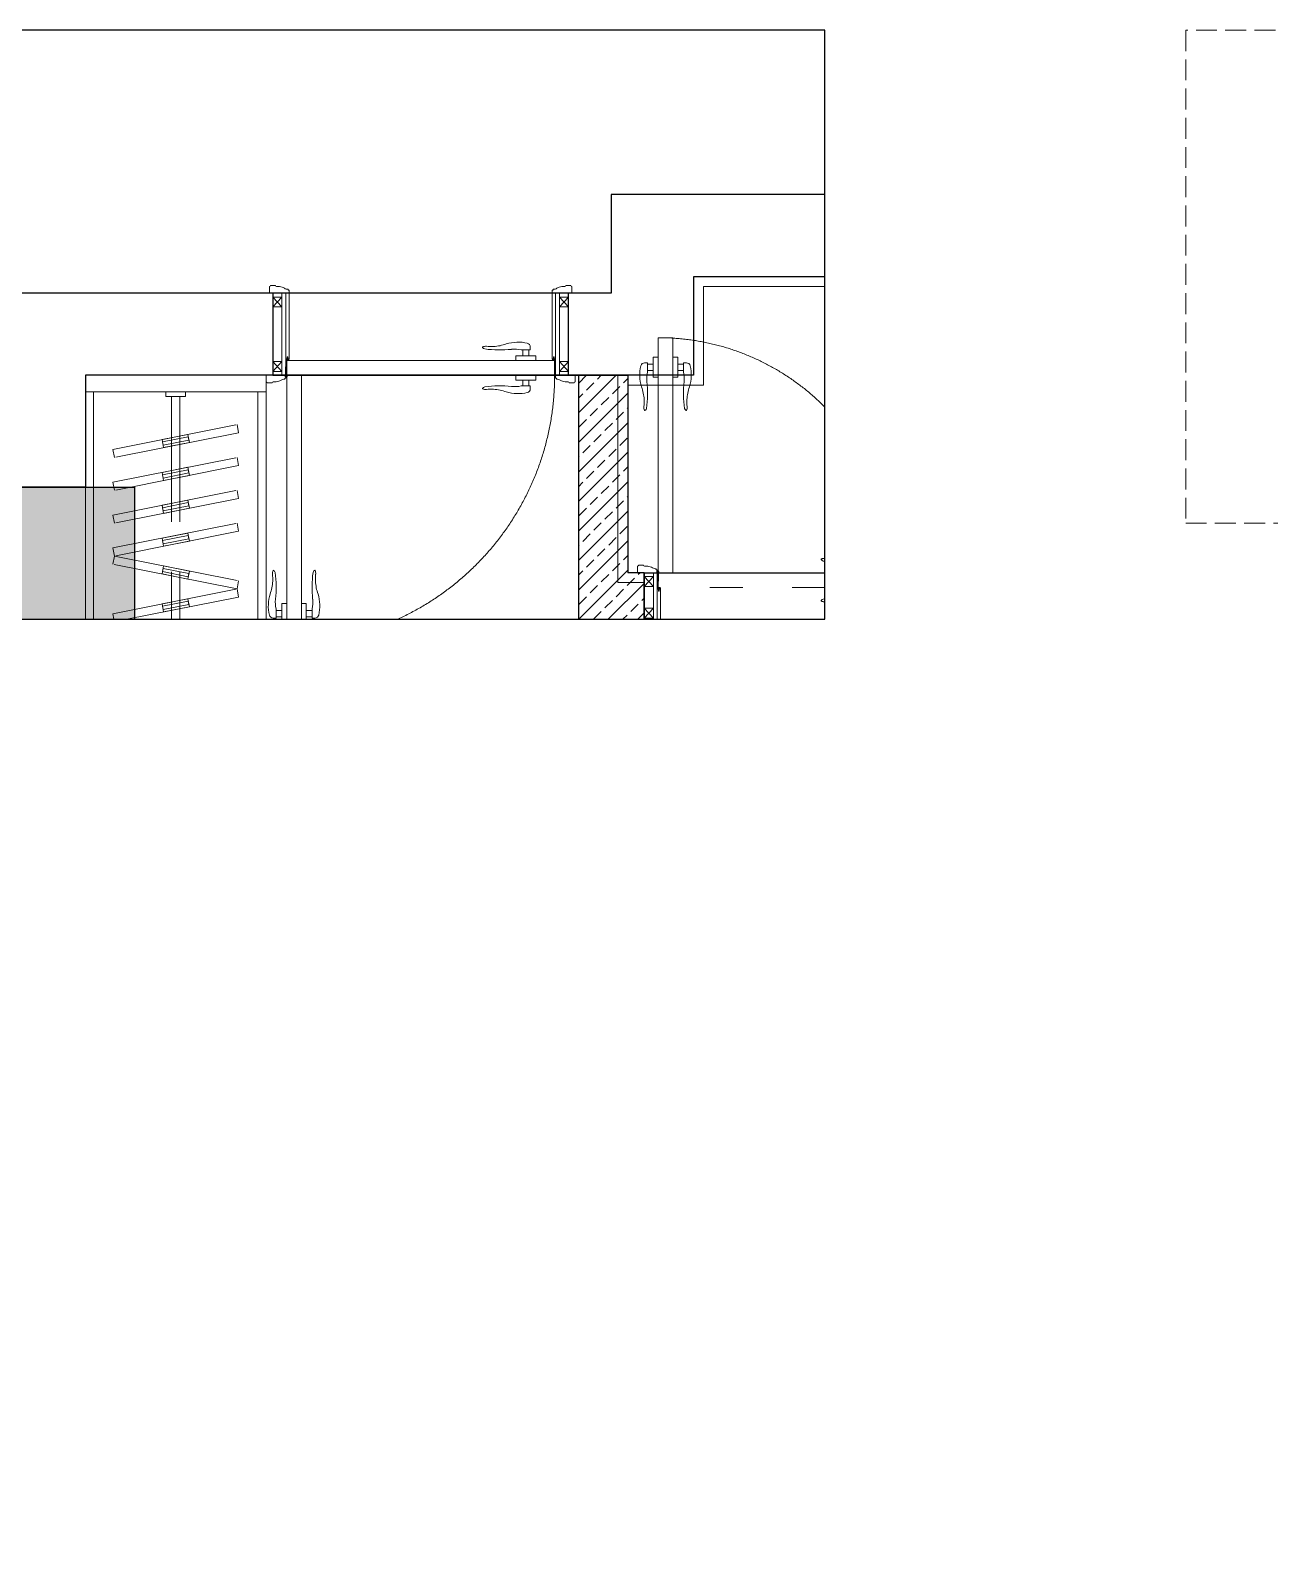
# Model space of a CAD drawing. Header units: millimetres. Extents: x 3162 to 221128, y -144913 to 11496.
# Drawn here: x 43210 to 46981, y -123791 to -119201 of the extents above; entities that cross this region are included whole.
import ezdxf
from ezdxf.xclip import XClip

# ---------------------------------------------------------------- set-up
doc = ezdxf.new("R2010")
doc.units = ezdxf.units.MM
doc.header["$LTSCALE"] = 10
doc.header["$XCLIPFRAME"] = 2
for name, pattern in [('ACAD_ISO03W100', [30, 12, -18]), ('DASH', [8.89, 6.35, -2.54]), ('DOTE', [61.468, 50.8, -5.08, 0.508, -5.08]), ('HIDDEN', [9.525, 6.35, -3.175])]:
    doc.linetypes.add(name, pattern=pattern)
for name, color, linetype, lineweight in [('FC-Doorsill【门槛线】', 8, 'Continuous', 0), ('FC-Hatch【平面填充】', 250, 'Continuous', 0), ('FF-Complete【墙体完成线】', 6, 'Continuous', 0), ('FF-Door【门】', 51, 'Continuous', 0), ('FF-MT【门套】', 20, 'Continuous', 0), ('FF-【活动成品家具】', 51, 'Continuous', 0), ('Hidden【虚线】', 136, 'DASH', 0)]:
    doc.layers.add(name, color=color, linetype=linetype, lineweight=lineweight)
for name, color, linetype in [('WALL_NEW【新建墙体】', 4, 'Continuous'), ('WALL【墙体】', 7, 'Continuous'), ('走线及回路标注', 1, 'Continuous')]:
    doc.layers.add(name, color=color, linetype=linetype)

# ---------------------------------------------------------------- blocks, each defined once
blk = doc.blocks.new('门套线03')
at = {"ltscale": 100}
blk.add_lwpolyline([(60, 0), (60, 19.7, -0.339185), (56.6, 23.1), (42, 23.1, -0.360475), (38.5, 19.7), (29.2, 19.7, 0.137802), (14.5, 14.7, -0.16589), (3.4, 11.9), (3.4, 8.7), (0, 8.7), (0, 0)], format="xyb", close=True, dxfattribs=at)
blk = doc.blocks.new('HL_Door_Hinge')
at = {"color": 0, "linetype": 'DOTE', "ltscale": 0.04}
for p, q in [((-4, 3), (4, 3)), ((0, -1), (0, 7))]:
    blk.add_line(p, q, dxfattribs=at)
at = {"color": 0, "linetype": 'DASH', "ltscale": 5}
for p, q in [((-2, -26), (-2, 0.8)), ((-0.5, -26), (-0.5, 0)), ((0.5, -26), (0.5, 0)), ((2, -26), (2, 0.8)), ((-0.5, -26), (-2, -26)), ((0.5, -26), (2, -26))]:
    blk.add_line(p, q, dxfattribs=at)
for radius in [3, 2]:
    blk.add_circle((0, 3), radius, dxfattribs=at)
blk = doc.blocks.new('HL_Door_Seal')
at = {"color": 0}
for p, q in [((5, 0), (-5, 0)), ((-1, 6), (-0.5, 6.5)), ((-1, 6), (-0.5, 6)), ((-1, 5.5), (-0.5, 6)), ((-1, 5.5), (-0.5, 5.5)), ((-1, 5), (-0.5, 5.5)), ((-1, 4.5), (-0.5, 5)), ((-1, 5), (-0.5, 5)), ((-1, 4.5), (-0.5, 4.5)), ((-1, 4), (-0.5, 4.5)), ((-1, 4), (-0.5, 4)), ((-1, 3.5), (-0.5, 4)), ((-1, 3.5), (-0.5, 3.5)), ((-1, 3), (-0.5, 3.5)), ((-1, 3), (-0.5, 3)), ((-1, 2.5), (-0.5, 3)), ((-1, 2.5), (-0.5, 2.5)), ((-1, 2), (-0.5, 2.5)), ((-1, 2), (-0.5, 2)), ((-1, 1.5), (-0.5, 2)), ((-1, 1.5), (-0.5, 1.5)), ((-1, 1), (-0.5, 1.5)), ((-1, 1), (-0.5, 1)), ((-1, 0.5), (-0.5, 1)), ((-1, 0.5), (-0.5, 0.5)), ((-1, 0), (-0.5, 0.5)), ((-0.5, 6.5), (0.5, 6.5)), ((1, 6), (0.5, 6.5)), ((1, 6), (0.5, 6)), ((1, 5.5), (0.5, 6)), ((1, 5.5), (0.5, 5.5)), ((1, 5), (0.5, 5.5)), ((1, 5), (0.5, 5)), ((1, 4.5), (0.5, 5)), ((1, 4.5), (0.5, 4.5)), ((1, 4), (0.5, 4.5)), ((1, 4), (0.5, 4)), ((1, 3.5), (0.5, 4)), ((1, 3.5), (0.5, 3.5)), ((1, 3), (0.5, 3.5)), ((1, 3), (0.5, 3)), ((1, 2.5), (0.5, 3)), ((1, 2.5), (0.5, 2.5)), ((1, 2), (0.5, 2.5)), ((1, 2), (0.5, 2)), ((1, 1.5), (0.5, 2)), ((1, 1.5), (0.5, 1.5)), ((1, 1), (0.5, 1.5)), ((1, 1), (0.5, 1)), ((1, 0.5), (0.5, 1)), ((1, 0.5), (0.5, 0.5)), ((1, 0), (0.5, 0.5))]:
    blk.add_line(p, q, dxfattribs=at)
blk.add_lwpolyline([(-3.9, -1, 0.774597), (3.9, -1)], format="xyb", close=True, dxfattribs=at)
blk.add_arc((0, 0), 5, 180, 0.0005, dxfattribs=at)
blk = doc.blocks.new('门把手02')
at = {"color": 250}
for p, q in [((-30.4, 14.6), (-15.2, 14.6)), ((-30.4, 0), (-30.4, 14.6)), ((30.4, 0), (-30.4, 0)), ((-15.2, 14.6), (19.6, 14.6)), ((-15.2, 14.6), (19.6, 14.6)), ((-13.5, 32.2), (-13.5, 40.9)), ((12.9, 32.2), (-13.5, 32.2)), ((-9.4, 14.6), (-9.4, 32.2)), ((9.4, 14.6), (9.4, 32.2)), ((19.6, 14.6), (30.4, 14.6)), ((30.4, 14.6), (30.4, 0))]:
    blk.add_line(p, q, dxfattribs=at)
at = {"color": 250, "extrusion": (0, 0, -1)}
for centre, major_axis, start_param, end_param in [((-1.3, 40.9), (-8.59, 8.59), 5.497787, 6.813202), ((23.4, -64.1), (-0.1, 120), -0.233047, 0.306451), ((107.8, 189.2), (1.8, 147), 3.194781, 3.464277), ((12.9, 37.2), (3.58, 3.58), 2.124304, 2.356194), ((33.8, -51.4), (0, 86), -0.231441, 0.114669), ((79.3, 368.4), (-0.1, 336.3), 3.005111, 3.247916), ((105.2, 172), (-91.7, 91.7), 3.813778, 3.981187), ((122.5, 24), (-13.7, 13.7), 0.647464, 1.248663), ((124, 43.6), (5.92, 5.92), 1.238085, 2.228964), ((130.6, 40.4), (-0.729, 0.729), 1.325662, 2.819982)]:
    blk.add_ellipse(centre, major_axis=major_axis, ratio=1, start_param=start_param, end_param=end_param, dxfattribs=at)
blk = doc.blocks.new('hld_1_820_250_门把手02_门套线03_45_0_0_3_40_0_1_1')
at = {"layer": 'FC-Doorsill【门槛线】'}
for p, q in [((-0.5, 0.1389), (0.5, 0.1389)), ((-0.5, -0.1389), (0.5, -0.1389))]:
    blk.add_line(p, q, dxfattribs=at)
at = {"layer": 'FF-Door【门】'}
blk.add_lwpolyline([(-0.4528, 0.1389), (-0.4028, 0.1389), (-0.4028, 1.0444), (-0.4528, 1.0444)], close=True, dxfattribs=at)
at = {"layer": 'FF-Door【门】', "color": 250, "linetype": 'ACAD_ISO03W100', "ltscale": 2.083333}
blk.add_lwpolyline([(-0.4528, 0.1389), (0.4528, 0.1389), (0.4528, 0.0889), (-0.4528, 0.0889)], close=True, dxfattribs=at)
at = {"layer": 'FF-Door【门】', "color": 8, "linetype": 'HIDDEN', "ltscale": 15}
blk.add_arc((-0.4528, 0.1389), 0.9056, 0, 90, dxfattribs=at)
at = {"layer": 'FF-MT【门套】', "color": 250}
for p, q in [((-0.4689, 0.1256), (-0.5, 0.0922)), ((-0.4689, 0.0922), (-0.5, 0.1256)), ((0.4689, 0.1256), (0.5, 0.0922)), ((0.4689, 0.0922), (0.5, 0.1256)), ((-0.5, -0.0922), (-0.4689, -0.1256)), ((-0.5, -0.1256), (-0.4689, -0.0922)), ((0.5, -0.0922), (0.4689, -0.1256)), ((0.5, -0.1256), (0.4689, -0.0922))]:
    blk.add_line(p, q, dxfattribs=at)
for points in [[(-0.5, 0.1389), (-0.4689, 0.1389), (-0.4689, 0.1256), (-0.5, 0.1256)], [(-0.4689, 0.1256), (-0.4689, 0.0922), (-0.5, 0.0922), (-0.5, 0.1256)], [(-0.4689, 0.1389), (-0.4556, 0.1389), (-0.4556, -0.1389), (-0.4689, -0.1389)], [(0.4689, 0.1389), (0.4556, 0.1389), (0.4556, -0.1389), (0.4689, -0.1389)], [(0.5, 0.1389), (0.4689, 0.1389), (0.4689, 0.1256), (0.5, 0.1256)], [(0.4689, 0.1256), (0.4689, 0.0922), (0.5, 0.0922), (0.5, 0.1256)], [(-0.5, -0.0922), (-0.5, -0.1256), (-0.4689, -0.1256), (-0.4689, -0.0922)], [(0.5, -0.0922), (0.5, -0.1256), (0.4689, -0.1256), (0.4689, -0.0922)], [(-0.5, -0.1389), (-0.4689, -0.1389), (-0.4689, -0.1256), (-0.5, -0.1256)], [(0.5, -0.1389), (0.4689, -0.1389), (0.4689, -0.1256), (0.5, -0.1256)]]:
    blk.add_lwpolyline(points, close=True, dxfattribs=at)
at = {"layer": 'FF-MT【门套】'}
for points in [[(-0.5, 0.1389), (-0.4556, 0.1389), (-0.4556, 0.0833), (-0.4444, 0.0833), (-0.4444, -0.1389), (-0.5, -0.1389)], [(0.5, 0.1389), (0.4556, 0.1389), (0.4556, 0.0833), (0.4444, 0.0833), (0.4444, -0.1389), (0.5, -0.1389)]]:
    blk.add_lwpolyline(points, close=True, dxfattribs=at)
at = {"layer": 'FF-Door【门】', "color": 250, "yscale": 0.001111111111111, "zscale": 0.001111111111111}
for name, p, xscale, rotation in [('门把手02', (-0.4528, 0.9444), -0.001111111111111, 90.00000000000593), ('门把手02', (-0.4028, 0.9444), 0.001111111111111, 270.0000000000178), ('HL_Door_Seal', (-0.45, 0.0833), 0.001111111111111, 180.0000000000119), ('HL_Door_Seal', (0.45, 0.0833), -0.001111111111111, 180)]:
    blk.add_blockref(name, p, dxfattribs=dict(at, xscale=xscale, rotation=rotation))
at = {"layer": 'FF-Door【门】', "color": 250, "zscale": 0.001111111111111}
for name, p, xscale, yscale in [('门把手02', (0.3556, 0.1389), -0.001111111111111, 0.001111111111111), ('HL_Door_Hinge', (-0.4542, 0.1389), 0.001111111111111, 0.001111111111111), ('门把手02', (0.3556, 0.0889), -0.001111111111111, -0.001111111111111)]:
    blk.add_blockref(name, p, dxfattribs=dict(at, xscale=xscale, yscale=yscale))
at = {"layer": 'FF-MT【门套】', "zscale": 0.001111111111111}
for p, xscale, yscale in [((-0.4556, 0.1389), -0.001111111111111, 0.001111111111111), ((0.4556, 0.1389), 0.001111111111111, 0.001111111111111), ((-0.4444, -0.1389), -0.001111111111111, -0.001111111111111), ((0.4444, -0.1389), 0.001111111111111, -0.001111111111111)]:
    blk.add_blockref('门套线03', p, dxfattribs=dict(at, xscale=xscale, yscale=yscale))
blk = doc.blocks.new('*U1427', base_point=(89368.4, -22125.7))
for points in [[(88818.4, -21275.7), (88818.4, -21225.7), (89368.4, -21225.7), (89368.4, -21275.7)], [(89368.4, -22075.7), (89368.4, -22125.7), (88818.4, -22125.7), (88818.4, -22075.7)]]:
    blk.add_lwpolyline(points, close=True)
for points in [[(88818.4, -22075.7), (88818.4, -21275.7)], [(89368.4, -22075.7), (89368.4, -21275.7)]]:
    blk.add_lwpolyline(points)
at = {"color": 0}
for points in [[(88843.4, -22075.7), (88843.4, -21275.7)], [(89343.4, -22075.7), (89343.4, -21275.7)]]:
    blk.add_lwpolyline(points, dxfattribs=at)
for points in [[(89063.4, -21290.7), (89063.4, -21275.7), (89123.4, -21275.7), (89123.4, -21290.7)], [(89063.4, -21290.7), (89063.4, -21275.7), (89123.4, -21275.7), (89123.4, -21290.7)], [(89123.4, -22060.7), (89123.4, -22075.7), (89063.4, -22075.7), (89063.4, -22060.7)]]:
    blk.add_lwpolyline(points, close=True, dxfattribs=at)
at = {"color": 0, "linetype": 'DASH', "ltscale": 6}
for points in [[(89080.9, -22060.7), (89080.9, -21290.7)], [(89105.9, -22060.7), (89105.9, -21290.7)]]:
    blk.add_lwpolyline(points, dxfattribs=at)
for points in [[(88902.2, -21451), (89279.8, -21375.9), (89284.6, -21400.4), (88907, -21475.6)], [(89051.7, -21421.3), (89130.2, -21405.7), (89135.1, -21430.2), (89056.6, -21445.8)], [(89053.2, -21428.6), (89131.7, -21413), (89133.6, -21422.8), (89055.2, -21438.4)], [(89279.8, -21575.6), (88902.2, -21500.4), (88907, -21475.9), (89284.6, -21551)], [(89130.2, -21545.8), (89051.7, -21530.2), (89056.6, -21505.7), (89135.1, -21521.3)], [(89131.7, -21538.4), (89053.2, -21522.8), (89055.2, -21513), (89133.6, -21528.6)], [(88902.2, -21651), (89279.8, -21575.9), (89284.6, -21600.4), (88907, -21675.6)], [(89051.7, -21621.3), (89130.2, -21605.7), (89135.1, -21630.2), (89056.6, -21645.8)], [(89053.2, -21628.6), (89131.7, -21613), (89133.6, -21622.8), (89055.2, -21638.4)], [(88902.2, -21751), (89279.8, -21675.9), (89284.6, -21700.4), (88907, -21775.6)], [(89051.7, -21721.3), (89130.2, -21705.7), (89135.1, -21730.2), (89056.6, -21745.8)], [(89053.2, -21728.6), (89131.7, -21713), (89133.6, -21722.8), (89055.2, -21738.4)], [(88902.2, -21851), (89279.8, -21775.9), (89284.6, -21800.4), (88907, -21875.6)], [(89051.7, -21821.3), (89130.2, -21805.7), (89135.1, -21830.2), (89056.6, -21845.8)], [(89053.2, -21828.6), (89131.7, -21813), (89133.6, -21822.8), (89055.2, -21838.4)], [(88902.2, -21951), (89279.8, -21875.9), (89284.6, -21900.4), (88907, -21975.6)], [(89051.7, -21921.3), (89130.2, -21905.7), (89135.1, -21930.2), (89056.6, -21945.8)], [(89053.2, -21928.6), (89131.7, -21913), (89133.6, -21922.8), (89055.2, -21938.4)]]:
    blk.add_lwpolyline(points, close=True, dxfattribs=at)
blk = doc.blocks.new('hld_1_720_150_门把手02_门套线03_45_0_0_3_40_0_1_1')
at = {"layer": 'FC-Doorsill【门槛线】'}
for p, q in [((-0.5, 0.09375), (0.5, 0.09375)), ((-0.5, -0.09375), (0.5, -0.09375))]:
    blk.add_line(p, q, dxfattribs=at)
at = {"layer": 'FF-Door【门】'}
blk.add_lwpolyline([(-0.446875, 0.09375), (-0.390625, 0.09375), (-0.390625, 0.9875), (-0.446875, 0.9875)], close=True, dxfattribs=at)
at = {"layer": 'FF-Door【门】', "color": 250, "linetype": 'ACAD_ISO03W100', "ltscale": 0.001042}
blk.add_lwpolyline([(-0.446875, 0.09375), (0.446875, 0.09375), (0.446875, 0.0375), (-0.446875, 0.0375)], close=True, dxfattribs=at)
at = {"layer": 'FF-Door【门】', "color": 8, "linetype": 'HIDDEN', "ltscale": 0.6}
blk.add_arc((-0.446875, 0.09375), 0.89375, 0, 90, dxfattribs=at)
at = {"layer": 'FF-MT【门套】', "color": 250}
for p, q in [((-0.465, 0.07875), (-0.5, 0.04125)), ((-0.465, 0.04125), (-0.5, 0.07875)), ((0.465, 0.07875), (0.5, 0.04125)), ((0.465, 0.04125), (0.5, 0.07875)), ((-0.5, -0.04125), (-0.465, -0.07875)), ((-0.5, -0.07875), (-0.465, -0.04125)), ((0.5, -0.04125), (0.465, -0.07875)), ((0.5, -0.07875), (0.465, -0.04125))]:
    blk.add_line(p, q, dxfattribs=at)
for points in [[(-0.5, 0.09375), (-0.465, 0.09375), (-0.465, 0.07875), (-0.5, 0.07875)], [(-0.465, 0.07875), (-0.465, 0.04125), (-0.5, 0.04125), (-0.5, 0.07875)], [(-0.465, 0.09375), (-0.45, 0.09375), (-0.45, -0.09375), (-0.465, -0.09375)], [(0.465, 0.09375), (0.45, 0.09375), (0.45, -0.09375), (0.465, -0.09375)], [(0.5, 0.09375), (0.465, 0.09375), (0.465, 0.07875), (0.5, 0.07875)], [(0.465, 0.07875), (0.465, 0.04125), (0.5, 0.04125), (0.5, 0.07875)], [(-0.5, -0.04125), (-0.5, -0.07875), (-0.465, -0.07875), (-0.465, -0.04125)], [(0.5, -0.04125), (0.5, -0.07875), (0.465, -0.07875), (0.465, -0.04125)], [(-0.5, -0.09375), (-0.465, -0.09375), (-0.465, -0.07875), (-0.5, -0.07875)], [(0.5, -0.09375), (0.465, -0.09375), (0.465, -0.07875), (0.5, -0.07875)]]:
    blk.add_lwpolyline(points, close=True, dxfattribs=at)
at = {"layer": 'FF-MT【门套】'}
for points in [[(-0.5, 0.09375), (-0.45, 0.09375), (-0.45, 0.03125), (-0.4375, 0.03125), (-0.4375, -0.09375), (-0.5, -0.09375)], [(0.5, 0.09375), (0.45, 0.09375), (0.45, 0.03125), (0.4375, 0.03125), (0.4375, -0.09375), (0.5, -0.09375)]]:
    blk.add_lwpolyline(points, close=True, dxfattribs=at)
at = {"layer": 'FF-Door【门】', "color": 250, "yscale": 0.00125, "zscale": 0.00125}
for name, p, xscale, rotation in [('门把手02', (-0.446875, 0.875), -0.00125, 90.00000000000593), ('门把手02', (-0.390625, 0.875), 0.00125, 270.0000000000178), ('HL_Door_Seal', (-0.44375, 0.03125), 0.00125, 180.0000000000119), ('HL_Door_Seal', (0.44375, 0.03125), -0.00125, 180)]:
    blk.add_blockref(name, p, dxfattribs=dict(at, xscale=xscale, rotation=rotation))
at = {"layer": 'FF-Door【门】', "color": 250, "zscale": 0.00125}
for name, p, xscale, yscale in [('门把手02', (0.3375, 0.09375), -0.00125, 0.00125), ('HL_Door_Hinge', (-0.448438, 0.09375), 0.00125, 0.00125), ('门把手02', (0.3375, 0.0375), -0.00125, -0.00125)]:
    blk.add_blockref(name, p, dxfattribs=dict(at, xscale=xscale, yscale=yscale))
at = {"layer": 'FF-MT【门套】', "zscale": 0.00125}
for p, xscale, yscale in [((-0.45, 0.09375), -0.00125, 0.00125), ((0.45, 0.09375), 0.00125, 0.00125), ((-0.4375, -0.09375), -0.00125, -0.00125), ((0.4375, -0.09375), 0.00125, -0.00125)]:
    blk.add_blockref('门套线03', p, dxfattribs=dict(at, xscale=xscale, yscale=yscale))
blk = doc.blocks.new('海龙_08210935')
at = {"layer": 'FC-Hatch【平面填充】'}
h = blk.add_hatch(dxfattribs=at)
h.set_pattern_fill('钢筋混凝土', color=256, scale=75, pattern_type=2)
h.set_pattern_definition([(45, (-28415.01, -533.996), (-53.033, 53.033), []), (50, (-28415.01, -534), (107.58903, -9.41283), [11.25, -123.75]), (355, (-28415.01, -534), (-20.81267, 112.82884), [9, -99]), (100.4514, (-28406.04, -534.78), (86.77638, 103.4159), [9.561, -105.1713]), (46.1842, (-28415.01, -504), (160.08613, -24.82784), [16.875, -185.625]), (96.6356, (-28401.67, -506.07), (140.1994, 146.1177), [14.3416, -157.75695]), (351.1842, (-28415, -504), (140.1993, 146.1178), [13.5, -148.5]), (21, (-28400.01, -511.5), (89.53605, -60.39284), [11.25, -123.75]), (326, (-28400.01, -511.5), (36.49734, 108.7725), [9, -99]), (71.4514, (-28392.55, -516.53), (126.03335, 48.37956), [9.561, -105.1713]), (37.5, (-28415.008, -533.996), (1.82398, 49.93408), [0.75, -97.8, 0.75, -100.5, 0.75, -99.375]), (7.5, (-28415.01, -533.996), (39.46043, 59.16176), [0.75, -57.3, 0.75, -95.55, 0.75, -37.875]), (327.5, (-28448.458, -533.996), (80.073365, -3.38323), [0.75, -37.5, 0.75, -117, 0.75, -155.25]), (317.5, (-28463.46, -533.996), (87.47793, 15.01575), [0.75, -48.75, 0.75, -77.7, 0.75, -110.25])])
h.paths.add_polyline_path([(-3325, -720), (-3725, -720), (-3725, -1280), (-3325, -1280)])
h.paths.add_polyline_path([(275, -720), (-275, -720), (-275, -1280), (275, -1280)])
h.paths.add_polyline_path([(3725, -720), (3325, -720), (3325, -1280), (3725, -1280)])
h.paths.add_polyline_path([(3475, 1920), (-1125, 1920), (-1125, 1600), (3475, 1600)])
at = {"layer": 'WALL_NEW【新建墙体】'}
h = blk.add_hatch(dxfattribs=at)
h.set_pattern_fill('ANSI33', color=8, scale=10, style=0)
h.set_pattern_definition([(45, (-1774.76, 1644.613), (-44.9013, 44.9013), []), (45, (-1729.86, 1644.613), (-44.9013, 44.9013), [31.75, -15.875])])
h.paths.add_polyline_path([(-1624.8, 1920), (-1774.8, 1920), (-1774.8, 1644.6), (-1624.8, 1644.6)])
h.paths.add_polyline_path([(-1624.8, 444.6), (-1774.8, 444.6), (-1774.8, 319.2), (-1824.8, 319.2), (-1824.8, 169.3), (-1774.8, 169.3), (-1774.8, 119.3), (-1624.8, 119.3)])
h.paths.add_polyline_path([(-2624.8, 319.3), (-3475, 319.3), (-3475, 169.3), (-2624.8, 169.3)])
h.paths.add_polyline_path([(-2624.8, -869.5), (-3325, -869.5), (-3325, -1019.5), (-2624.8, -1019.5)])
h.paths.add_polyline_path([(-1624.8, -869.5), (-1624.8, -819.5), (-1774.8, -819.5), (-1774.8, -869.5), (-1824.8, -869.5), (-1824.8, -1019.5), (-1774.8, -1019.5), (-1774.8, -1620), (-1624.8, -1620)])
at = {"layer": 'FF-Complete【墙体完成线】'}
for points in [[(-1824.8, -989.5), (-1744.8, -989.5), (-1744.8, -1620)], [(-1824.8, -1019.5), (-1774.8, -1019.5), (-1774.8, -1620)], [(-3325, -1890), (-2005, -1890), (-2005, -1590), (-1774.8, -1590)], [(-3325, -1920), (-1975, -1920), (-1975, -1620), (-1774.8, -1620)]]:
    blk.add_lwpolyline(points, dxfattribs=at)
at = {"layer": 'WALL_NEW【新建墙体】'}
for p, q in [((-1824.8, -1019.5), (-1824.8, -869.5)), ((-1624.8, -1620), (-1624.8, -869.5)), ((-1824.8, -1019.5), (-1774.8, -1019.5)), ((-1774.8, -1620), (-1774.8, -1019.5)), ((-1594.8, -1620), (-1774.8, -1620))]:
    blk.add_line(p, q, dxfattribs=at)
blk.add_lwpolyline([(-2624.8, -869.5), (-1824.8, -869.5), (-1824.8, -1019.5), (-2624.8, -1019.5)], close=True, dxfattribs=at)
at = {"layer": 'WALL【墙体】'}
for p, q in [((-1975, -1920), (-1975, -1620)), ((-1975, -1620), (-125, -1620)), ((-1725, -2170), (-1725, -1870)), ((-1725, -1870), (1625, -1870)), ((-3475, -1920), (-1975, -1920)), ((-3725, -2170), (-1725, -2170))]:
    blk.add_line(p, q, dxfattribs=at)
for points in [[(-275, -720), (275, -720), (275, -1280), (-275, -1280)], [(-1595, -1870), (-695, -1870), (-695, -1620), (-1595, -1620)]]:
    blk.add_lwpolyline(points, close=True, dxfattribs=at)
blk.add_lwpolyline([(-125, -1620), (-125, -1280), (125, -1280), (125, -1620)], dxfattribs=at)
at = {"xscale": -900, "yscale": 900, "zscale": 900}
blk.add_blockref('hld_1_820_250_门把手02_门套线03_45_0_0_3_40_0_1_1', (-1145, -1745), dxfattribs=at)
at = {"xscale": 800.0000000000073, "yscale": 800.0000000000073, "zscale": 800.0000000000073, "rotation": 180.00000000001}
blk.add_blockref('hld_1_720_150_门把手02_门套线03_45_0_0_3_40_0_1_1', (-2224.8, -944.5), dxfattribs=at)
at = {"layer": 'FF-【活动成品家具】', "color": 8}
blk.add_blockref('*U1427', (-125, -1620), dxfattribs=at)

msp = doc.modelspace()

# ---------------------------------------------------------------- linework, layer by layer
at = {"layer": 'Hidden【虚线】'}
for points in [[(45627.6, -119201.3), (39027.9, -119201.3), (39027.9, -120993.6), (45627.6, -120993.6)], [(46725.2, -119201.3), (46725.2, -120701.3), (52065.2, -120701.3), (52065.2, -119201.3)]]:
    msp.add_lwpolyline(points, close=True, dxfattribs=at)

# ---------------------------------------------------------------- block references
at = {"layer": '走线及回路标注'}
ref = msp.add_blockref('海龙_08210935', (43252.9, -121871.3), dxfattribs=dict(at, rotation=180))
XClip(ref).set_block_clipping_path([(-2374.7581585432, -2670.0000454747), (4225.0000414568, -877.6532055172)])

doc.saveas('drawing.dxf')
